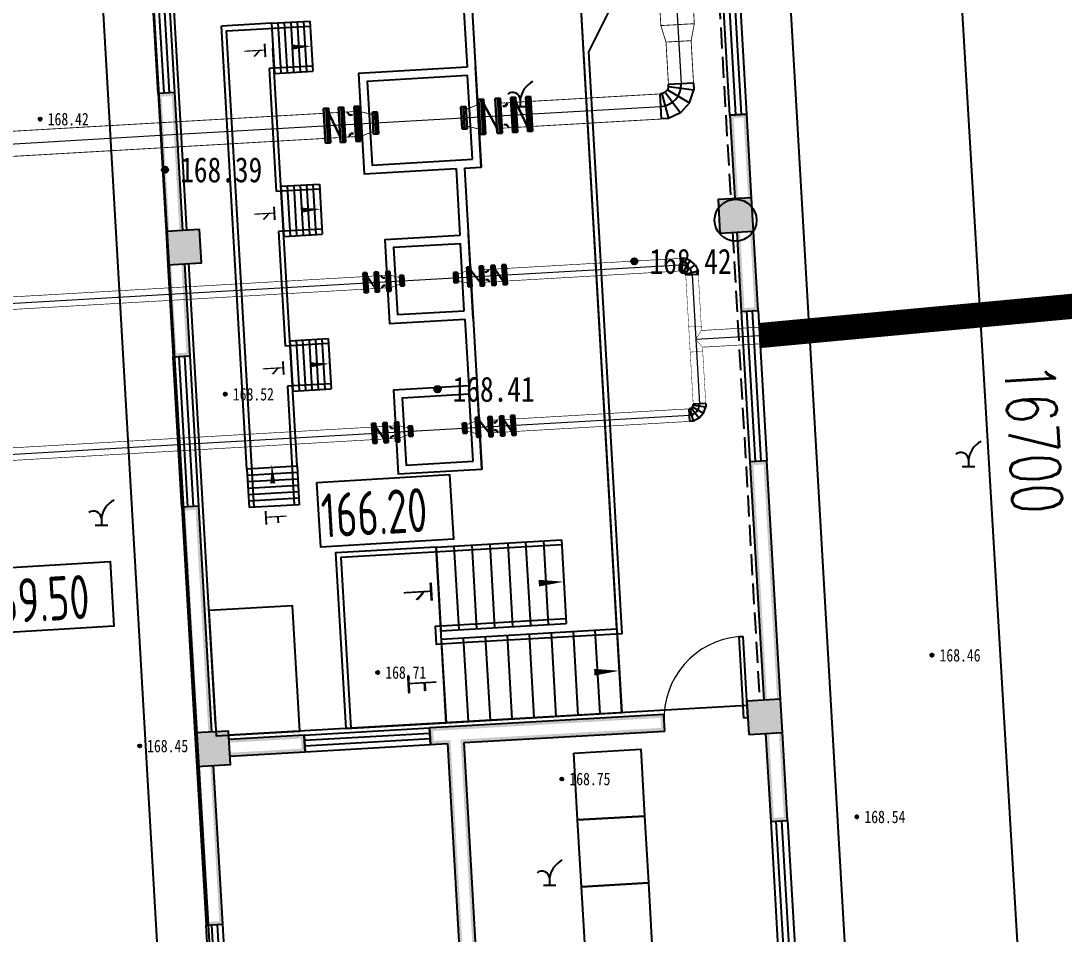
# Model space of a CAD drawing. Header units: millimetres. Extents: x -725 to 2274960, y -506 to 2980382.
# Drawn here: x 574348.37 to 574360.82, y 2880465.48 to 2880476.39 of the extents above; entities that cross this region are included whole.
import ezdxf
from ezdxf.enums import TextEntityAlignment as Align

# ---------------------------------------------------------------- set-up
doc = ezdxf.new("R2010")
doc.units = ezdxf.units.MM
doc.header["$LTSCALE"] = 1000
for name, pattern in [('ACAD_ISO04W100', [30.5, 24, -3, 0.5, -3]), ('CENTER2', [28.575, 19.05, -3.175, 3.175, -3.175]), ('DASH', [0.35, 0.25, -0.1])]:
    doc.linetypes.add(name, pattern=pattern)
for name, color, linetype in [('COLUMN', 4, 'Continuous'), ('DOOR_FIRE', 3, 'Continuous'), ('GCD', 8, 'Continuous'), ('GROUND', 2, 'Continuous'), ('GXYZ', 8, 'Continuous'), ('PUB_HATCH', 8, 'Continuous'), ('PUB_WALL', 9, 'Continuous'), ('STAIR', 2, 'Continuous'), ('TWT_DIM', 3, 'Continuous'), ('WALL', 4, 'Continuous'), ('WINDOW', 3, 'Continuous'), ('YHJ_剖面_梁板', 4, 'Continuous'), ('YHJ_引出、索引', 3, 'Continuous'), ('YHJ_立面_墙线中', 2, 'Continuous'), ('附属构件', 6, 'Continuous')]:
    doc.layers.add(name, color=color, linetype=linetype)
doc.layers.add('中轴', color=20, linetype='ACAD_ISO04W100', lineweight=9)
doc.layers.add('管', color=1, linetype='Continuous', lineweight=30)
doc.styles.add('_TCH_DIM', font='SIMPLEX', dxfattribs={"bigfont": 'GBCBIG'})
doc.styles.add('_TCH_DIM_T3', font='SIMPLEX', dxfattribs={"width": 0.705882, "bigfont": 'GBCBIG'})
doc.styles.add('TSSD_Rein', font='tssdeng.shx', dxfattribs={"width": 0.7, "bigfont": 'hztxt.shx'})
doc.dimstyles.new('_TWT_ARCH_M_M&&0', dxfattribs={"dimtxt": 0.595, "dimasz": 0.2, "dimexe": 0.5, "dimexo": 0.6, "dimgap": 0.2525, "dimtad": 1, "dimdec": 0, "dimlfac": 1000, "dimzin": 0, "dimdsep": 46, "dimtxsty": '_TCH_DIM_T3', "dimblk": 'ARCHTICK', "dimcen": 0.09, "dimclrt": 7, "dimazin": 2, "dimtfac": 1, "dimtdec": 0, "dimtix": 1, "dimtmove": 2, "dimatfit": 3, "dimfxl": 75, "dimtolj": 1, "dimtzin": 0, "dimarcsym": 0})

# ---------------------------------------------------------------- blocks, each defined once
blk = doc.blocks.new('gc170')
at = {"linetype": 'Continuous'}
blk.add_circle((0, 0), 0.5, dxfattribs=at)
blk = doc.blocks.new('gc200')
h = blk.add_hatch(color=256)
edge = h.paths.add_edge_path()
edge.add_arc((0, 0), 0.25, 0, 360)
blk.add_circle((0, 0), 0.25)
blk = doc.blocks.new('WT')
at = {"layer": '管', "color": 8, "lineweight": -2}
for p, q in [((-300, -81), (-300, 0)), ((-300, 0), (0, 0)), ((0, -21), (-300, -81)), ((-238, -229), (-300, -81)), ((16, -59), (-238, -229)), ((45, -89), (-125, -343)), ((0, -21), (0, 0)), ((16, -59), (0, -21)), ((45, -89), (16, -59)), ((84, -105), (24, -405)), ((84, -105), (45, -89)), ((84, -105), (105, -105)), ((105, -405), (105, -105)), ((-125, -343), (-238, -229)), ((-125, -343), (24, -405)), ((105, -405), (24, -405))]:
    blk.add_line(p, q, dxfattribs=at)
blk.add_arc((105, 0), 255, 180, 270, dxfattribs=at)
blk = doc.blocks.new('_FZH')
blk.add_lwpolyline([(-0.5, -0.5), (0.5, -0.5), (0.5, 0.5), (-0.5, 0.5)], close=True)
at = {"layer": 'PUB_HATCH'}
blk.add_solid([(-0.5, -0.5), (0.5, -0.5), (-0.5, 0.5), (0.5, 0.5)], dxfattribs=at)
blk = doc.blocks.new('$WINLIB2D$00000001')
at = {"color": 0}
for points in [[(-0.5, 0.5), (-0.5, -0.5)], [(-0.5, 0.5), (0.5, 0.5)], [(0.5, -0.5), (0.5, 0.5)], [(0.5, 0.1667), (-0.5, 0.1667)], [(0.5, -0.1667), (-0.5, -0.1667)], [(-0.5, -0.5), (0.5, -0.5)]]:
    blk.add_lwpolyline(points, dxfattribs=at)
blk = doc.blocks.new('$DorLib2D$00000001')
for p, q in [((0.45, 0.975), (0.5, 0.975)), ((0.45, 0), (0.45, 0.975)), ((0.5, 0), (0.5, 0.975)), ((0.5, 0), (0.45, 0))]:
    blk.add_line(p, q)
at = {"lineweight": 13}
blk.add_arc((0.475, 0), 0.975, 91.4693, 180, dxfattribs=at)
blk = doc.blocks.new('hwgasgsftagsf')
at = {"layer": 'PUB_WALL'}
for points in [[(1945381, 2805045), (1945381, 2805085), (1944381, 2805085), (1944421, 2805045)], [(1944381, 2805085), (1944381, 2804885), (1944421, 2804925), (1944421, 2805045)], [(1945781, 2805085), (1945381, 2805085), (1945421, 2805045), (1945741, 2805045)], [(1945381, 2805085), (1945381, 2804685), (1945421, 2804725), (1945421, 2805045)], [(1945781, 2804685), (1945781, 2805085), (1945741, 2805045), (1945741, 2804725)], [(1945781, 2805085), (1945781, 2805045), (1946691, 2805045), (1946731, 2805085)], [(1946731, 2804885), (1946731, 2805085), (1946691, 2805045), (1946691, 2804925)], [(1951381, 2805045), (1951381, 2805085), (1948531, 2805085), (1948571, 2805045)], [(1948531, 2805085), (1948531, 2804885), (1948571, 2804925), (1948571, 2805045)], [(1951781, 2805085), (1951381, 2805085), (1951421, 2805045), (1951741, 2805045)], [(1951381, 2805085), (1951381, 2804685), (1951421, 2804725), (1951421, 2805045)], [(1951781, 2804685), (1951781, 2805085), (1951741, 2805045), (1951741, 2804725)], [(1951781, 2805085), (1951781, 2805045), (1952791, 2805045), (1952831, 2805085)], [(1952831, 2804885), (1952831, 2805085), (1952791, 2805045), (1952791, 2804925)], [(1945381, 2804885), (1945381, 2804925), (1944421, 2804925), (1944381, 2804885)], [(1945781, 2804925), (1945781, 2804885), (1946731, 2804885), (1946691, 2804925)], [(1951381, 2804885), (1951381, 2804925), (1948571, 2804925), (1948531, 2804885)], [(1951781, 2804925), (1951781, 2804885), (1952831, 2804885), (1952791, 2804925)], [(1945381, 2804685), (1945781, 2804685), (1945741, 2804725), (1945421, 2804725)], [(1951381, 2804685), (1951781, 2804685), (1951741, 2804725), (1951421, 2804725)], [(1951681, 2803685), (1951481, 2803685), (1951521, 2803645), (1951641, 2803645)], [(1951481, 2803685), (1951481, 2801185), (1951521, 2801185), (1951521, 2803645)], [(1951681, 2801285), (1951681, 2803685), (1951641, 2803645), (1951641, 2801245)], [(1951481, 2801185), (1951481, 2800885), (1951521, 2800925), (1951521, 2801185)], [(1956381, 2801285), (1951681, 2801285), (1951641, 2801245), (1956341, 2801245)], [(1951681, 2801085), (1956381, 2801085), (1956341, 2801125), (1951641, 2801125)], [(1951681, 2800885), (1951681, 2801085), (1951641, 2801125), (1951641, 2800925)], [(1951481, 2800885), (1951681, 2800885), (1951641, 2800925), (1951521, 2800925)], [(1951681, 2799385), (1951481, 2799385), (1951521, 2799345), (1951641, 2799345)], [(1951481, 2798485), (1951521, 2798485), (1951521, 2799345), (1951481, 2799385)], [(1951641, 2798485), (1951681, 2798485), (1951681, 2799385), (1951641, 2799345)], [(1945781, 2798485), (1945381, 2798485), (1945421, 2798445), (1945741, 2798445)], [(1945381, 2798485), (1945381, 2798085), (1945421, 2798125), (1945421, 2798445)], [(1945781, 2798085), (1945781, 2798485), (1945741, 2798445), (1945741, 2798125)], [(1951781, 2798485), (1951381, 2798485), (1951421, 2798445), (1951741, 2798445)], [(1951381, 2798485), (1951381, 2798085), (1951421, 2798125), (1951421, 2798445)], [(1951781, 2798085), (1951781, 2798485), (1951741, 2798445), (1951741, 2798125)], [(1945381, 2798245), (1945381, 2798285), (1943731, 2798285), (1943771, 2798245)], [(1943731, 2798285), (1943731, 2798085), (1943771, 2798125), (1943771, 2798245)], [(1945781, 2798285), (1945781, 2798245), (1946841, 2798245), (1946881, 2798285)], [(1946881, 2798085), (1946881, 2798285), (1946841, 2798245), (1946841, 2798125)], [(1951381, 2798245), (1951381, 2798285), (1948681, 2798285), (1948721, 2798245)], [(1948681, 2798285), (1948681, 2798085), (1948721, 2798125), (1948721, 2798245)], [(1951781, 2798285), (1951781, 2798245), (1953641, 2798245), (1953681, 2798285)], [(1953681, 2798085), (1953681, 2798285), (1953641, 2798245), (1953641, 2798125)], [(1945381, 2798085), (1945381, 2798125), (1943771, 2798125), (1943731, 2798085)], [(1945381, 2798085), (1945781, 2798085), (1945741, 2798125), (1945421, 2798125)], [(1945781, 2798125), (1945781, 2798085), (1946881, 2798085), (1946841, 2798125)], [(1951381, 2798085), (1951381, 2798125), (1948721, 2798125), (1948681, 2798085)], [(1951381, 2798085), (1951781, 2798085), (1951741, 2798125), (1951421, 2798125)], [(1951781, 2798125), (1951781, 2798085), (1953681, 2798085), (1953641, 2798125)]]:
    blk.add_hatch(color=256, dxfattribs=at).paths.add_polyline_path(points)
at = {"layer": '管'}
h = blk.add_hatch(color=8, dxfattribs=at)
h.paths.add_polyline_path([(1944231, 2802403), (1944231, 2802423, 0.414214), (1944211, 2802403, 0.114201), (1944213, 2802394)])
h.paths.add_polyline_path([(1944248, 2802412, 0.286462), (1944231, 2802423), (1944231, 2802403)])
h.paths.add_polyline_path([(1944250, 2802403, 0.114201), (1944248, 2802412), (1944231, 2802403), (1944231, 2802383, 0.414214)])
for points in [[(1944231, 2802383), (1944231, 2802403), (1944213, 2802394, 0.286462)], [(1946131, 2802008), (1946131, 2802023), (1946117, 2802017, 0.286462)], [(1947931, 2802008), (1947931, 2802023), (1947917, 2802017, 0.286462)], [(1946131, 2800510), (1946131, 2800496), (1946144, 2800502, 0.286462)], [(1947931, 2800510), (1947931, 2800496), (1947944, 2800502, 0.286462)], [(1944231, 2800186), (1944231, 2800166), (1944248, 2800175, 0.286462)]]:
    blk.add_hatch(color=8, dxfattribs=at).paths.add_polyline_path(points)
h = blk.add_hatch(color=8, dxfattribs=at)
h.paths.add_polyline_path([(1946131, 2802023), (1946131, 2802038, 0.414214), (1946116, 2802023, 0.114201), (1946117, 2802017)])
h.paths.add_polyline_path([(1946144, 2802030, 0.286462), (1946131, 2802038), (1946131, 2802023)])
h.paths.add_polyline_path([(1946145, 2802023, 0.114201), (1946144, 2802030), (1946131, 2802023), (1946131, 2802008, 0.414214)])
h = blk.add_hatch(color=8, dxfattribs=at)
h.paths.add_polyline_path([(1947931, 2802023), (1947931, 2802038, 0.414214), (1947916, 2802023, 0.114201), (1947917, 2802017)])
h.paths.add_polyline_path([(1947944, 2802030, 0.286462), (1947931, 2802038), (1947931, 2802023)])
h.paths.add_polyline_path([(1947945, 2802023, 0.114201), (1947944, 2802030), (1947931, 2802023), (1947931, 2802008, 0.414214)])
h = blk.add_hatch(color=8, dxfattribs=at)
h.paths.add_polyline_path([(1946131, 2800496), (1946131, 2800481, 0.414214), (1946145, 2800496, 0.114201), (1946144, 2800502)])
h.paths.add_polyline_path([(1946117, 2800489, 0.286462), (1946131, 2800481), (1946131, 2800496)])
h.paths.add_polyline_path([(1946116, 2800496, 0.114201), (1946117, 2800489), (1946131, 2800496), (1946131, 2800510, 0.414214)])
h = blk.add_hatch(color=8, dxfattribs=at)
h.paths.add_polyline_path([(1947931, 2800496), (1947931, 2800481, 0.414214), (1947945, 2800496, 0.114201), (1947944, 2800502)])
h.paths.add_polyline_path([(1947917, 2800489, 0.286462), (1947931, 2800481), (1947931, 2800496)])
h.paths.add_polyline_path([(1947916, 2800496, 0.114201), (1947917, 2800489), (1947931, 2800496), (1947931, 2800510, 0.414214)])
h = blk.add_hatch(color=8, dxfattribs=at)
h.paths.add_polyline_path([(1944231, 2800166), (1944231, 2800146, 0.414214), (1944250, 2800166, 0.114201), (1944248, 2800175)])
h.paths.add_polyline_path([(1944213, 2800157, 0.286462), (1944231, 2800146), (1944231, 2800166)])
h.paths.add_polyline_path([(1944211, 2800166, 0.114201), (1944213, 2800157), (1944231, 2800166), (1944231, 2800186, 0.414214)])
at = {"color": 8}
for points in [[(1951881, 2802585), (1951881, 2803385), (1952681, 2803385), (1952681, 2802585)], [(1952681, 2802585), (1952681, 2803385), (1953481, 2803385), (1953481, 2802585)], [(1953481, 2802585), (1953481, 2803385), (1954281, 2803385), (1954281, 2802585)]]:
    blk.add_lwpolyline(points, close=True, dxfattribs=at)
at = {"layer": 'GROUND'}
for p, q in [((1955081, 2805685), (1942381, 2805685)), ((1939181, 2797485), (1958281, 2797485))]:
    blk.add_line(p, q, dxfattribs=at)
at = {"layer": 'STAIR'}
for p, q in [((1950431, 2801085), (1950431, 2803185)), ((1950431, 2803185), (1951431, 2803185)), ((1951431, 2801085), (1951431, 2803185)), ((1950431, 2802922), (1951431, 2802922)), ((1950431, 2802660), (1951431, 2802660)), ((1949331, 2801085), (1949331, 2802585)), ((1949331, 2802585), (1950331, 2802585)), ((1950331, 2801085), (1950331, 2802585)), ((1949331, 2802370), (1950331, 2802370)), ((1950431, 2802397), (1951431, 2802397)), ((1949331, 2802156), (1950331, 2802156)), ((1950431, 2802135), (1951431, 2802135)), ((1949331, 2801942), (1950331, 2801942)), ((1950431, 2801872), (1951431, 2801872)), ((1949331, 2801727), (1950331, 2801727)), ((1950431, 2801610), (1951431, 2801610)), ((1949331, 2801513), (1950331, 2801513)), ((1949331, 2801299), (1950331, 2801299)), ((1950431, 2801347), (1951431, 2801347)), ((1949331, 2801085), (1950331, 2801085)), ((1950431, 2801085), (1951431, 2801085)), ((1942971, 2799485), (1942971, 2799945)), ((1942971, 2799945), (1943571, 2799945)), ((1943571, 2799485), (1943571, 2799945)), ((1944921, 2799485), (1944921, 2799945)), ((1944921, 2799945), (1945521, 2799945)), ((1945521, 2799485), (1945521, 2799945)), ((1946771, 2799485), (1946771, 2799945)), ((1946771, 2799945), (1947371, 2799945)), ((1947371, 2799485), (1947371, 2799945)), ((1942971, 2799868), (1943571, 2799868)), ((1944921, 2799868), (1945521, 2799868)), ((1946771, 2799868), (1947371, 2799868)), ((1942971, 2799791), (1943571, 2799791)), ((1942971, 2799715), (1943571, 2799715)), ((1944921, 2799791), (1945521, 2799791)), ((1944921, 2799715), (1945521, 2799715)), ((1946771, 2799791), (1947371, 2799791)), ((1946771, 2799715), (1947371, 2799715)), ((1942971, 2799638), (1943571, 2799638)), ((1942971, 2799561), (1943571, 2799561)), ((1944921, 2799638), (1945521, 2799638)), ((1944921, 2799561), (1945521, 2799561)), ((1946771, 2799638), (1947371, 2799638)), ((1946771, 2799561), (1947371, 2799561)), ((1942971, 2799485), (1943571, 2799485)), ((1944921, 2799485), (1945521, 2799485)), ((1946771, 2799485), (1947371, 2799485)), ((1948271, 2799485), (1948731, 2799485)), ((1948271, 2799485), (1948271, 2798885)), ((1948347, 2799485), (1948347, 2798885)), ((1948424, 2799485), (1948424, 2798885)), ((1948501, 2799485), (1948501, 2798885)), ((1948577, 2799485), (1948577, 2798885)), ((1948654, 2799485), (1948654, 2798885)), ((1948731, 2799485), (1948731, 2798885)), ((1948271, 2798885), (1948731, 2798885))]:
    blk.add_line(p, q, dxfattribs=at)
for points in [[(1942971, 2799485), (1942971, 2798885)], [(1948271, 2799485), (1943271, 2799485)], [(1948271, 2798885), (1942971, 2798885)]]:
    blk.add_lwpolyline(points, dxfattribs=at)
at = {"layer": 'WALL'}
for p, q in [((1945381, 2805085), (1944381, 2805085)), ((1944381, 2805085), (1944381, 2804885)), ((1946731, 2805085), (1945781, 2805085)), ((1946731, 2804885), (1946731, 2805085)), ((1951381, 2805085), (1948531, 2805085)), ((1948531, 2805085), (1948531, 2804885)), ((1952831, 2805085), (1951781, 2805085)), ((1952831, 2804885), (1952831, 2805085)), ((1944381, 2804885), (1945381, 2804885)), ((1945781, 2804885), (1946731, 2804885)), ((1948531, 2804885), (1951381, 2804885)), ((1951781, 2804885), (1952831, 2804885)), ((1951681, 2803685), (1951481, 2803685)), ((1951481, 2803685), (1951481, 2801185)), ((1951681, 2801285), (1951681, 2803685)), ((1951481, 2801185), (1951481, 2800885)), ((1956381, 2801285), (1951681, 2801285)), ((1951681, 2801085), (1956381, 2801085)), ((1951681, 2800885), (1951681, 2801085)), ((1951481, 2800885), (1951681, 2800885)), ((1951681, 2799385), (1951481, 2799385)), ((1951481, 2799385), (1951481, 2798485)), ((1951681, 2798485), (1951681, 2799385)), ((1945381, 2798285), (1943731, 2798285)), ((1943731, 2798285), (1943731, 2798085)), ((1946881, 2798285), (1945781, 2798285)), ((1946881, 2798085), (1946881, 2798285)), ((1951381, 2798285), (1948681, 2798285)), ((1948681, 2798285), (1948681, 2798085)), ((1953681, 2798285), (1951781, 2798285)), ((1953681, 2798085), (1953681, 2798285)), ((1943731, 2798085), (1945381, 2798085)), ((1945781, 2798085), (1946881, 2798085)), ((1948681, 2798085), (1951381, 2798085)), ((1951781, 2798085), (1953681, 2798085))]:
    blk.add_line(p, q, dxfattribs=at)
at = {"layer": 'WALL', "linetype": 'DASH'}
for points in [[(1940181, 2804835), (1945381, 2804835)], [(1945781, 2804835), (1951281, 2804835)]]:
    blk.add_lwpolyline(points, dxfattribs=at)
at = {"layer": 'WALL'}
for points in [[(1951431, 2804685), (1951431, 2798485)], [(1951431, 2803185), (1940031, 2803185)], [(1941631, 2801885), (1944831, 2801885)], [(1942831, 2801785), (1943631, 2801785)], [(1944831, 2801685), (1948431, 2801685)], [(1944831, 2801585), (1945631, 2801585)], [(1946631, 2801585), (1947431, 2801585)], [(1945381, 2798335), (1940181, 2798335)], [(1951281, 2798335), (1945781, 2798335)]]:
    blk.add_lwpolyline(points, dxfattribs=at)
blk.add_lwpolyline([(1949931, 2798335), (1951431, 2798335), (1951431, 2799335), (1949931, 2799335)], close=True, dxfattribs=at)
at = {"layer": 'YHJ_剖面_梁板'}
for points in [[(1944831, 2801685), (1944831, 2801885), (1943631, 2801885)], [(1943631, 2801785), (1943631, 2800485), (1944831, 2800485), (1944831, 2801585)], [(1946631, 2801685), (1946631, 2801685), (1945631, 2801685)], [(1947431, 2801585), (1947431, 2800685), (1948431, 2800685), (1948431, 2801685), (1947431, 2801685)], [(1945631, 2801585), (1945631, 2800685), (1946631, 2800685), (1946631, 2801585)]]:
    blk.add_lwpolyline(points, dxfattribs=at)
for points in [[(1944731, 2801785), (1943731, 2801785), (1943731, 2800585), (1944731, 2800585)], [(1946531, 2801585), (1945731, 2801585), (1945731, 2800785), (1946531, 2800785)], [(1948331, 2801585), (1947531, 2801585), (1947531, 2800785), (1948331, 2800785)], [(1951431, 2801085), (1949331, 2801085), (1949331, 2799885), (1951431, 2799885)]]:
    blk.add_lwpolyline(points, close=True, dxfattribs=at)
at = {"layer": 'YHJ_引出、索引'}
for points in [[(1950931, 2801085, 0, 0, 0), (1950931, 2803185, 0, 80, 0), (1950931, 2802885, 0, 0, 0)], [(1949831, 2801124, 0, 0, 0), (1949831, 2802585, 0, 80, 0), (1949831, 2802285, 0, 0, 0)], [(1943271, 2799485, 0, 0, 0), (1943271, 2799945, 0, 60, 0), (1943271, 2799720, 0, 0, 0)], [(1945221, 2799485, 0, 0, 0), (1945221, 2799945, 0, 60, 0), (1945221, 2799720, 0, 0, 0)], [(1947071, 2799485, 0, 0, 0), (1947071, 2799945, 0, 60, 0), (1947071, 2799720, 0, 0, 0)], [(1948694, 2799185, 0, 0, 0), (1948234, 2799185, 0, 60, 0), (1948459, 2799185, 0, 0, 0)]]:
    blk.add_lwpolyline(points, format="xyseb", dxfattribs=at)
at = {"layer": 'YHJ_立面_墙线中'}
blk.add_lwpolyline([(1950431, 2803185), (1940031, 2803185)], dxfattribs=at)
at = {"layer": '中轴', "color": 8, "linetype": 'CENTER2', "ltscale": 10}
for p, q in [((1947030, 2804323), (1947030, 2805085)), ((1939781, 2804323), (1943976, 2804323)), ((1946258, 2804323), (1947803, 2804323)), ((1946131, 2798085), (1946131, 2804195)), ((1947931, 2798085), (1947931, 2804195)), ((1944231, 2798085), (1944231, 2804068))]:
    blk.add_line(p, q, dxfattribs=at)
at = {"layer": '中轴', "color": 8, "ltscale": 10}
for p, q in [((1944231, 2787585), (1944231, 2798085)), ((1946131, 2787585), (1946131, 2798085)), ((1947931, 2787585), (1947931, 2798085))]:
    blk.add_line(p, q, dxfattribs=at)
at = {"layer": '管', "color": 8}
for p, q in [((1944022, 2802522), (1944022, 2802464)), ((1944439, 2802522), (1944022, 2802522)), ((1944439, 2802493), (1944022, 2802493)), ((1944439, 2802464), (1944022, 2802464)), ((1944081, 2802342), (1944381, 2802464)), ((1944439, 2802522), (1944439, 2802464)), ((1944022, 2802342), (1944022, 2802284)), ((1944439, 2802342), (1944022, 2802342)), ((1944439, 2802313), (1944022, 2802313)), ((1944439, 2802284), (1944022, 2802284)), ((1944439, 2802342), (1944439, 2802284)), ((1944120, 2802216), (1944081, 2802242)), ((1944120, 2802184), (1944120, 2802216)), ((1944341, 2802216), (1944381, 2802242)), ((1944341, 2802184), (1944341, 2802216)), ((1944022, 2802158), (1944022, 2802100)), ((1944439, 2802158), (1944022, 2802158)), ((1944439, 2802129), (1944022, 2802129)), ((1944439, 2802100), (1944022, 2802100)), ((1944081, 2801958), (1944381, 2802100)), ((1944439, 2802158), (1944439, 2802100)), ((1946012, 2802113), (1946012, 2802069)), ((1946249, 2802113), (1946012, 2802113)), ((1946249, 2802091), (1946012, 2802091)), ((1946249, 2802069), (1946012, 2802069)), ((1946056, 2801978), (1946206, 2802069)), ((1946249, 2802113), (1946249, 2802069)), ((1947812, 2802113), (1947812, 2802069)), ((1948049, 2802113), (1947812, 2802113)), ((1948049, 2802091), (1947812, 2802091)), ((1948049, 2802069), (1947812, 2802069)), ((1947856, 2801978), (1948006, 2802069)), ((1948049, 2802113), (1948049, 2802069)), ((1944022, 2801958), (1944022, 2801900)), ((1944439, 2801958), (1944022, 2801958)), ((1944439, 2801929), (1944022, 2801929)), ((1944439, 2801958), (1944439, 2801900)), ((1946012, 2801978), (1946012, 2801934)), ((1946249, 2801978), (1946012, 2801978)), ((1946249, 2801956), (1946012, 2801956)), ((1946249, 2801934), (1946012, 2801934)), ((1946249, 2801978), (1946249, 2801934)), ((1947812, 2801978), (1947812, 2801934)), ((1948049, 2801978), (1947812, 2801978)), ((1948049, 2801956), (1947812, 2801956)), ((1948049, 2801934), (1947812, 2801934)), ((1948049, 2801978), (1948049, 2801934)), ((1944439, 2801900), (1944022, 2801900)), ((1946012, 2801840), (1946012, 2801796)), ((1946249, 2801840), (1946012, 2801840)), ((1946249, 2801818), (1946012, 2801818)), ((1946249, 2801796), (1946012, 2801796)), ((1946085, 2801883), (1946056, 2801903)), ((1946056, 2801690), (1946206, 2801796)), ((1946085, 2801859), (1946085, 2801883)), ((1946176, 2801883), (1946206, 2801903)), ((1946176, 2801859), (1946176, 2801883)), ((1946249, 2801840), (1946249, 2801796)), ((1947812, 2801840), (1947812, 2801796)), ((1948049, 2801840), (1947812, 2801840)), ((1948049, 2801818), (1947812, 2801818)), ((1948049, 2801796), (1947812, 2801796)), ((1947885, 2801883), (1947856, 2801903)), ((1947856, 2801690), (1948006, 2801796)), ((1947885, 2801859), (1947885, 2801883)), ((1947976, 2801883), (1948006, 2801903)), ((1947976, 2801859), (1947976, 2801883)), ((1948049, 2801840), (1948049, 2801796)), ((1944099, 2801743), (1944099, 2801685)), ((1944363, 2801743), (1944099, 2801743)), ((1944363, 2801714), (1944099, 2801714)), ((1944363, 2801685), (1944099, 2801685)), ((1944363, 2801743), (1944363, 2801685)), ((1946012, 2801690), (1946012, 2801646)), ((1946249, 2801690), (1946012, 2801690)), ((1946249, 2801668), (1946012, 2801668)), ((1946249, 2801690), (1946249, 2801646)), ((1947812, 2801690), (1947812, 2801646)), ((1948049, 2801690), (1947812, 2801690)), ((1948049, 2801668), (1947812, 2801668)), ((1948049, 2801690), (1948049, 2801646)), ((1946249, 2801646), (1946012, 2801646)), ((1948049, 2801646), (1947812, 2801646)), ((1946069, 2801529), (1946069, 2801485)), ((1946192, 2801529), (1946069, 2801529)), ((1946192, 2801507), (1946069, 2801507)), ((1946192, 2801485), (1946069, 2801485)), ((1946192, 2801529), (1946192, 2801485)), ((1947869, 2801529), (1947869, 2801485)), ((1947992, 2801529), (1947869, 2801529)), ((1947992, 2801507), (1947869, 2801507)), ((1947992, 2801485), (1947869, 2801485)), ((1947992, 2801529), (1947992, 2801485)), ((1946069, 2800841), (1946069, 2800885)), ((1946069, 2800885), (1946192, 2800885)), ((1946069, 2800863), (1946192, 2800863)), ((1946069, 2800841), (1946192, 2800841)), ((1946192, 2800841), (1946192, 2800885)), ((1947869, 2800841), (1947869, 2800885)), ((1947869, 2800885), (1947992, 2800885)), ((1947869, 2800863), (1947992, 2800863)), ((1947869, 2800841), (1947992, 2800841)), ((1947992, 2800841), (1947992, 2800885)), ((1944099, 2800626), (1944099, 2800685)), ((1944099, 2800685), (1944363, 2800685)), ((1944363, 2800626), (1944363, 2800685)), ((1946012, 2800679), (1946012, 2800723)), ((1946012, 2800723), (1946249, 2800723)), ((1946012, 2800701), (1946249, 2800701)), ((1946012, 2800679), (1946249, 2800679)), ((1946249, 2800679), (1946249, 2800723)), ((1947812, 2800679), (1947812, 2800723)), ((1947812, 2800723), (1948049, 2800723)), ((1947812, 2800701), (1948049, 2800701)), ((1947812, 2800679), (1948049, 2800679)), ((1948049, 2800679), (1948049, 2800723)), ((1944099, 2800655), (1944363, 2800655)), ((1944099, 2800626), (1944363, 2800626)), ((1946012, 2800541), (1946012, 2800585)), ((1946012, 2800585), (1946249, 2800585)), ((1946012, 2800563), (1946249, 2800563)), ((1946012, 2800541), (1946249, 2800541)), ((1946085, 2800636), (1946056, 2800616)), ((1946206, 2800541), (1946056, 2800450)), ((1946085, 2800660), (1946085, 2800636)), ((1946176, 2800660), (1946176, 2800636)), ((1946176, 2800636), (1946206, 2800616)), ((1946249, 2800541), (1946249, 2800585)), ((1947812, 2800541), (1947812, 2800585)), ((1947812, 2800585), (1948049, 2800585)), ((1947812, 2800563), (1948049, 2800563)), ((1947812, 2800541), (1948049, 2800541)), ((1947885, 2800636), (1947856, 2800616)), ((1948006, 2800541), (1947856, 2800450)), ((1947885, 2800660), (1947885, 2800636)), ((1947976, 2800660), (1947976, 2800636)), ((1947976, 2800636), (1948006, 2800616)), ((1948049, 2800541), (1948049, 2800585)), ((1944022, 2800411), (1944022, 2800469)), ((1944022, 2800469), (1944439, 2800469)), ((1944022, 2800440), (1944439, 2800440)), ((1944439, 2800411), (1944439, 2800469)), ((1946012, 2800406), (1946012, 2800450)), ((1946012, 2800450), (1946249, 2800450)), ((1946012, 2800428), (1946249, 2800428)), ((1946249, 2800406), (1946249, 2800450)), ((1947812, 2800406), (1947812, 2800450)), ((1947812, 2800450), (1948049, 2800450)), ((1947812, 2800428), (1948049, 2800428)), ((1948049, 2800406), (1948049, 2800450)), ((1944022, 2800411), (1944439, 2800411)), ((1944120, 2800353), (1944081, 2800327)), ((1944120, 2800385), (1944120, 2800353)), ((1944341, 2800385), (1944341, 2800353)), ((1944341, 2800353), (1944381, 2800327)), ((1946012, 2800406), (1946249, 2800406)), ((1947812, 2800406), (1948049, 2800406)), ((1944022, 2800227), (1944022, 2800285)), ((1944022, 2800285), (1944439, 2800285)), ((1944022, 2800256), (1944439, 2800256)), ((1944022, 2800227), (1944439, 2800227)), ((1944381, 2800227), (1944081, 2800105)), ((1944439, 2800227), (1944439, 2800285)), ((1944022, 2800047), (1944022, 2800105)), ((1944022, 2800105), (1944439, 2800105)), ((1944022, 2800076), (1944439, 2800076)), ((1944022, 2800047), (1944439, 2800047)), ((1944439, 2800047), (1944439, 2800105))]:
    blk.add_line(p, q, dxfattribs=at)
for points, const_width in [([(1946930, 2804398), (1946930, 2805085)], 7.5), ([(1947130, 2804398), (1947130, 2805085)], 7.5), ([(1939781, 2804523), (1943267, 2804523)], 10), ([(1943467, 2804473), (1943267, 2804523)], 10), ([(1943267, 2804523), (1943267, 2804123)], 10), ([(1943467, 2804473), (1943976, 2804473)], 10), ([(1943467, 2804473), (1943467, 2804173)], 10), ([(1946258, 2804398), (1946930, 2804398)], 5), ([(1946880, 2804248), (1946880, 2804398)], 5), ([(1947130, 2804398), (1947030, 2804323), (1946930, 2804398)], 5), ([(1947130, 2804398), (1947803, 2804398)], 5), ([(1947180, 2804248), (1947180, 2804398)], 5), ([(1943467, 2804173), (1943267, 2804123)], 10), ([(1943467, 2804173), (1943976, 2804173)], 10), ([(1946056, 2802113), (1946056, 2804195)], 7.5), ([(1946206, 2802113), (1946206, 2804195)], 7.5), ([(1946258, 2804248), (1947803, 2804248)], 5), ([(1947856, 2802113), (1947856, 2804195)], 7.5), ([(1948006, 2802113), (1948006, 2804195)], 7.5), ([(1942381, 2804123), (1943267, 2804123)], 10), ([(1944081, 2804068), (1944081, 2802522)], 10), ([(1944381, 2804068), (1944381, 2802522)], 10), ([(1944081, 2802342), (1944081, 2802464)], 10), ([(1944381, 2802342), (1944381, 2802464)], 10), ([(1944081, 2802242), (1944081, 2802284)], 10), ([(1944381, 2802242), (1944381, 2802284)], 10), ([(1944081, 2802158), (1944081, 2802216)], 10), ([(1944381, 2802158), (1944381, 2802216)], 10), ([(1946056, 2801978), (1946056, 2802069)], 7.5), ([(1946206, 2801978), (1946206, 2802069)], 7.5), ([(1947856, 2801978), (1947856, 2802069)], 7.5), ([(1948006, 2801978), (1948006, 2802069)], 7.5), ([(1946056, 2801903), (1946056, 2801934)], 7.5), ([(1946206, 2801903), (1946206, 2801934)], 7.5), ([(1947856, 2801903), (1947856, 2801934)], 7.5), ([(1948006, 2801903), (1948006, 2801934)], 7.5), ([(1944131, 2801743), (1944081, 2801900)], 10), ([(1944331, 2801743), (1944381, 2801900)], 10), ([(1946056, 2801840), (1946056, 2801883)], 7.5), ([(1946206, 2801840), (1946206, 2801883)], 7.5), ([(1947856, 2801840), (1947856, 2801883)], 7.5), ([(1948006, 2801840), (1948006, 2801883)], 7.5), ([(1946093, 2801529), (1946056, 2801646)], 7.5), ([(1946168, 2801529), (1946206, 2801646)], 7.5), ([(1947893, 2801529), (1947856, 2801646)], 7.5), ([(1947968, 2801529), (1948006, 2801646)], 7.5), ([(1946093, 2800841), (1946056, 2800723)], 7.5), ([(1946168, 2800841), (1946206, 2800723)], 7.5), ([(1947893, 2800841), (1947856, 2800723)], 7.5), ([(1947968, 2800841), (1948006, 2800723)], 7.5), ([(1946056, 2800679), (1946056, 2800636)], 7.5), ([(1946206, 2800679), (1946206, 2800636)], 7.5), ([(1947856, 2800679), (1947856, 2800636)], 7.5), ([(1948006, 2800679), (1948006, 2800636)], 7.5), ([(1944131, 2800626), (1944081, 2800469)], 10), ([(1944331, 2800626), (1944381, 2800469)], 10), ([(1946056, 2800616), (1946056, 2800585)], 7.5), ([(1946056, 2800541), (1946056, 2800450)], 7.5), ([(1946206, 2800616), (1946206, 2800585)], 7.5), ([(1946206, 2800541), (1946206, 2800450)], 7.5), ([(1947856, 2800616), (1947856, 2800585)], 7.5), ([(1947856, 2800541), (1947856, 2800450)], 7.5), ([(1948006, 2800616), (1948006, 2800585)], 7.5), ([(1948006, 2800541), (1948006, 2800450)], 7.5), ([(1944081, 2800411), (1944081, 2800353)], 10), ([(1944381, 2800411), (1944381, 2800353)], 10), ([(1944081, 2800327), (1944081, 2800285)], 10), ([(1944381, 2800327), (1944381, 2800285)], 10), ([(1946056, 2798085), (1946056, 2800406)], 7.5), ([(1946206, 2798085), (1946206, 2800406)], 7.5), ([(1947856, 2798085), (1947856, 2800406)], 7.5), ([(1948006, 2798085), (1948006, 2800406)], 7.5), ([(1944081, 2800227), (1944081, 2800105)], 10), ([(1944381, 2800227), (1944381, 2800105)], 10), ([(1944081, 2798085), (1944081, 2800047)], 10), ([(1944381, 2798085), (1944381, 2800047)], 10), ([(1944081, 2787585), (1944081, 2798085)], 10), ([(1944381, 2787585), (1944381, 2798085)], 10), ([(1946056, 2787585), (1946056, 2798085)], 7.5), ([(1946206, 2787585), (1946206, 2798085)], 7.5), ([(1947856, 2787585), (1947856, 2798085)], 7.5), ([(1948006, 2787585), (1948006, 2798085)], 7.5)]:
    blk.add_lwpolyline(points, dxfattribs=dict(at, const_width=const_width))
at = {"layer": '附属构件'}
blk.add_lwpolyline([(1943531, 2803245), (1942856, 2803634, 0.177524), (1942631, 2803245, 1.732051)], format="xyb", dxfattribs=at)
for points in [[(1950491, 2803245), (1943531, 2803245)], [(1950491, 2803245), (1950491, 2801385), (1950491, 2801025), (1950271, 2801025), (1950271, 2802585)], [(1949391, 2802585), (1949391, 2799945), (1951431, 2799945)], [(1948731, 2798945), (1943031, 2798945), (1943031, 2799945)], [(1943511, 2799945), (1943511, 2799425)], [(1944981, 2799945), (1944981, 2799425)], [(1945461, 2799945), (1945461, 2799425)], [(1946831, 2799945), (1946831, 2799425)], [(1947311, 2799945), (1947311, 2799425)], [(1943511, 2799425), (1944981, 2799425)], [(1945461, 2799425), (1946831, 2799425)], [(1947311, 2799425), (1948731, 2799425)]]:
    blk.add_lwpolyline(points, dxfattribs=at)
at = {"color": 8, "rotation": 180}
blk.add_blockref('WT', (1944081, 2804068), dxfattribs=at)
at = {"color": 8, "yscale": 0.5, "zscale": 0.5, "rotation": 180}
for p, xscale in [((1946206, 2804195), -0.5), ((1947856, 2804195), 0.5)]:
    blk.add_blockref('WT', p, dxfattribs=dict(at, xscale=xscale))
at = {"layer": 'COLUMN', "xscale": 400, "yscale": 400, "zscale": 400, "rotation": 90}
for p in [(1945581, 2804885), (1951581, 2804885), (1945581, 2798285), (1951581, 2798285)]:
    blk.add_blockref('_FZH', p, dxfattribs=at)
at = {"layer": 'DOOR_FIRE', "xscale": 1000, "yscale": 1000, "zscale": 200, "rotation": 90}
blk.add_blockref('$DorLib2D$00000001', (1951581, 2804185), dxfattribs=at)
at = {"layer": 'WINDOW', "yscale": -200, "zscale": 200}
for p, xscale in [((1943481, 2804985), -1800), ((1947631, 2804985), 1800), ((1953581, 2804985), 1500)]:
    blk.add_blockref('$WINLIB2D$00000001', p, dxfattribs=dict(at, xscale=xscale))
at = {"layer": 'WINDOW', "zscale": 200}
for p, xscale, yscale, rotation in [((1951581, 2800135), 1500, 200, 90), ((1942831, 2798185), 1800, -200, 180), ((1947781, 2798185), 1800, -200, 180), ((1954581, 2798185), 1800, -200, 180)]:
    blk.add_blockref('$WINLIB2D$00000001', p, dxfattribs=dict(at, xscale=xscale, yscale=yscale, rotation=rotation))
at = {"layer": 'YHJ_引出、索引', "color": 7, "style": '_TCH_DIM'}
for s, height, p in [('下', 338, (1949736, 2800669)), ('上', 338, (1950826, 2800630)), ('下', 253, (1943199, 2799143)), ('下', 253, (1945149, 2799143)), ('下', 253, (1946999, 2799143)), ('上', 253, (1948773, 2799053))]:
    blk.add_text(s, height=height, dxfattribs=at).set_placement(p)
blk = doc.blocks.new('_ArchTick')
at = {"color": 0, "linetype": 'ByBlock', "const_width": 0.4}
blk.add_lwpolyline([(-0.5, -0.5), (0.5, 0.5)], dxfattribs=at)
blk = doc.blocks.new('*D200')
at = {"layer": 'Defpoints', "color": 0, "linetype": 'Continuous', "transparency": 16777216}
for p in [(574357.767, 2880479.932), (574360.384, 2880463.358), (574358.756, 2880463.261)]:
    blk.add_point(p, dxfattribs=at)
at = {"layer": 'TWT_DIM', "color": 0, "linetype": 'Continuous', "lineweight": -2, "transparency": 16777216}
for p, q in [((574358.366, 2880479.967), (574359.894, 2880480.058)), ((574359.395, 2880480.029), (574360.384, 2880463.358)), ((574359.355, 2880463.297), (574360.884, 2880463.388))]:
    blk.add_line(p, q, dxfattribs=at)
at = {"layer": 'TWT_DIM', "color": 0, "linetype": 'Continuous', "lineweight": -2, "transparency": 16777216, "xscale": 0.2, "yscale": 0.2, "zscale": 0.2}
for p, rotation in [((574359.395, 2880480.029), 93.39577539957217), ((574360.384, 2880463.358), 273.3957753995722)]:
    blk.add_blockref('_ArchTick', p, dxfattribs=dict(at, rotation=rotation))
at = {"layer": 'TWT_DIM', "color": 7, "linetype": 'Continuous', "transparency": 16777216, "insert": (574360.458, 2880471.403), "char_height": 0.595, "attachment_point": 5, "rotation": 273.3958, "style": '_TCH_DIM_T3'}
blk.add_mtext('\\A1;16700', dxfattribs=at)

msp = doc.modelspace()

# ---------------------------------------------------------------- linework, layer by layer
at = {"color": 8, "linetype": 'Continuous', "lineweight": -3}
for p, q in [((574354.3321, 2880475.449, 162.3995), (574354.3321, 2880475.3657, 162.3995)), ((574354.2571, 2880475.3657, 162.3995), (574354.4071, 2880475.3657, 162.3995)), ((574359.6821, 2880471.149, 162.5899), (574359.6821, 2880471.0657, 162.5899)), ((574359.6071, 2880471.0657, 162.5899), (574359.7571, 2880471.0657, 162.5899)), ((574349.3321, 2880470.449, 162.3252), (574349.3321, 2880470.3657, 162.3252)), ((574349.2571, 2880470.3657, 162.3252), (574349.4071, 2880470.3657, 162.3252)), ((574354.6821, 2880466.149, 162.193), (574354.6821, 2880466.0657, 162.193)), ((574354.6071, 2880466.0657, 162.193), (574354.7571, 2880466.0657, 162.193))]:
    msp.add_line(p, q, dxfattribs=at)
at = {"linetype": 'Continuous'}
msp.add_lwpolyline([(574349.7824, 2880479.453), (574350.7715, 2880462.7823)], dxfattribs=at)
at = {"color": 8, "lineweight": -3}
for centre, major_axis, start_param, end_param in [((574354.6075, 2880475.4186, 162.3995), (-0.1959, 0.1959), -0.3156866, 0.6755213), ((574354.2386, 2880475.4407, 162.3995), (0.0664, 0.0664), 5.5868072, 7.7135819), ((574359.9575, 2880471.1186, 162.5899), (-0.1959, 0.1959), -0.3156866, 0.6755213), ((574359.5886, 2880471.1407, 162.5899), (0.0664, 0.0664), 5.5868072, 7.7135819), ((574349.6075, 2880470.4186, 162.3252), (-0.1959, 0.1959), -0.3156866, 0.6755213), ((574349.2386, 2880470.4407, 162.3252), (0.0664, 0.0664), 5.5868072, 7.7135819), ((574354.9575, 2880466.1186, 162.193), (-0.1959, 0.1959), -0.3156866, 0.6755213), ((574354.5886, 2880466.1407, 162.193), (0.0664, 0.0664), 5.5868072, 7.7135819)]:
    msp.add_ellipse(centre, major_axis=major_axis, ratio=1, start_param=start_param, end_param=end_param, dxfattribs=at)
at = {"layer": 'YHJ_剖面_梁板', "color": 3}
for points in [[(574351.9032, 2880470.8772), (574353.487, 2880470.9712), (574353.5329, 2880470.1985), (574351.9492, 2880470.1044)], [(574347.8511, 2880469.8381), (574349.4349, 2880469.9322), (574349.4808, 2880469.1594), (574347.8971, 2880469.0653)]]:
    msp.add_lwpolyline(points, close=True, dxfattribs=at)
at = {"layer": 'YHJ_剖面_梁板'}
msp.add_circle((589254.9496, 2837256.879), 143124.932, dxfattribs=at)
at = {"layer": '管', "color": 8, "linetype": 'Continuous', "lineweight": -2, "const_width": 0.3}
msp.add_lwpolyline([(574357.1863, 2880472.6307), (574380.6907, 2880474.8288)], dxfattribs=at)

# ---------------------------------------------------------------- block references
at = {"layer": 'GCD', "linetype": 'Continuous'}
ref = msp.add_blockref('gc200', (574348.6007, 2880475.216, 84.2085), dxfattribs=dict(at, xscale=0.075, yscale=0.075, zscale=0.075))
ref.add_attrib('height', '168.42', dxfattribs={"linetype": 'Continuous', "height": 0.15, "width": 0.8}).set_placement((574348.6907, 2880475.216, 84.2085), align=Align.MIDDLE_LEFT)
ref = msp.add_blockref('gc200', (574350.092, 2880474.611, 168.386), dxfattribs=dict(at, xscale=0.15, yscale=0.15, zscale=0.15))
ref.add_attrib('height', '168.39', dxfattribs={"linetype": 'Continuous', "height": 0.3, "width": 0.8}).set_placement((574350.272, 2880474.611, 168.386), align=Align.MIDDLE_LEFT)
ref = msp.add_blockref('gc200', (574355.694, 2880473.518, 168.42), dxfattribs=dict(at, xscale=0.15, yscale=0.15, zscale=0.15))
ref.add_attrib('height', '168.42', dxfattribs={"linetype": 'Continuous', "height": 0.3, "width": 0.8}).set_placement((574355.874, 2880473.518, 168.42), align=Align.MIDDLE_LEFT)
ref = msp.add_blockref('gc200', (574353.344, 2880471.99, 168.414), dxfattribs=dict(at, xscale=0.15, yscale=0.15, zscale=0.15))
ref.add_attrib('height', '168.41', dxfattribs={"linetype": 'Continuous', "height": 0.3, "width": 0.8}).set_placement((574353.524, 2880471.99, 168.414), align=Align.MIDDLE_LEFT)
ref = msp.add_blockref('gc200', (574350.8108, 2880471.9305, 84.2575), dxfattribs=dict(at, xscale=0.075, yscale=0.075, zscale=0.075))
ref.add_attrib('height', '168.52', dxfattribs={"linetype": 'Continuous', "height": 0.15, "width": 0.8}).set_placement((574350.9008, 2880471.9305, 84.2575), align=Align.MIDDLE_LEFT)
ref = msp.add_blockref('gc200', (574359.246, 2880468.813, 168.461), dxfattribs=dict(at, xscale=0.075, yscale=0.075, zscale=0.075))
ref.add_attrib('height', '168.46', dxfattribs={"linetype": 'Continuous', "height": 0.15, "width": 0.8}).set_placement((574359.336, 2880468.813, 168.461), align=Align.MIDDLE_LEFT)
ref = msp.add_blockref('gc200', (574352.6302, 2880468.6066, 84.356), dxfattribs=dict(at, xscale=0.075, yscale=0.075, zscale=0.075))
ref.add_attrib('height', '168.71', dxfattribs={"linetype": 'Continuous', "height": 0.15, "width": 0.8}).set_placement((574352.7202, 2880468.6066, 84.356), align=Align.MIDDLE_LEFT)
ref = msp.add_blockref('gc200', (574349.7874, 2880467.7289, 84.2235), dxfattribs=dict(at, xscale=0.075, yscale=0.075, zscale=0.075))
ref.add_attrib('height', '168.45', dxfattribs={"linetype": 'Continuous', "height": 0.15, "width": 0.8}).set_placement((574349.8774, 2880467.7289, 84.2235), align=Align.MIDDLE_LEFT)
ref = msp.add_blockref('gc200', (574354.8279, 2880467.3355, 84.376), dxfattribs=dict(at, xscale=0.075, yscale=0.075, zscale=0.075))
ref.add_attrib('height', '168.75', dxfattribs={"linetype": 'Continuous', "height": 0.15, "width": 0.8}).set_placement((574354.9179, 2880467.3355, 84.376), align=Align.MIDDLE_LEFT)
ref = msp.add_blockref('gc200', (574358.349, 2880466.883, 168.535), dxfattribs=dict(at, xscale=0.075, yscale=0.075, zscale=0.075))
ref.add_attrib('height', '168.54', dxfattribs={"linetype": 'Continuous', "height": 0.15, "width": 0.8}).set_placement((574358.439, 2880466.883, 168.535), align=Align.MIDDLE_LEFT)
at = {"layer": 'GXYZ', "color": 2, "linetype": 'Continuous', "xscale": 0.5, "yscale": 0.5}
msp.add_blockref('gc170', (574356.9017, 2880474.0086, 163.3437), dxfattribs=at)
at = {"layer": 'YHJ_剖面_梁板', "xscale": 0.001, "yscale": 0.001, "zscale": 0.001, "rotation": 273.2994856816955}
msp.add_blockref('hwgasgsftagsf', (571444.6901, 2882254.9868), dxfattribs=at)

# ---------------------------------------------------------------- texts
at = {"layer": 'YHJ_剖面_梁板', "color": 3, "style": 'TSSD_Rein', "width": 0.7}
for s, p in [('166.20', (574351.9712, 2880470.2153)), ('169.50', (574347.9191, 2880469.1763))]:
    msp.add_text(s, height=0.525, rotation=3.4, dxfattribs=at).set_placement(p)

# ---------------------------------------------------------------- dimensions: what is measured, and where the dimension line sits
at = {"layer": 'TWT_DIM', "linetype": 'Continuous'}
dim = msp.add_linear_dim(base=(574360.3845, 2880463.3579), p1=(574357.767, 2880479.9319), p2=(574358.7562, 2880463.2613), angle=273.39578, dimstyle='_TWT_ARCH_M_M&&0', dxfattribs=at)
dim.commit()
dim.dimension.update_dxf_attribs({"geometry": '*D200', "text_midpoint": (574360.4581, 2880471.4035), "dimtype": 161})

doc.saveas('drawing.dxf')
